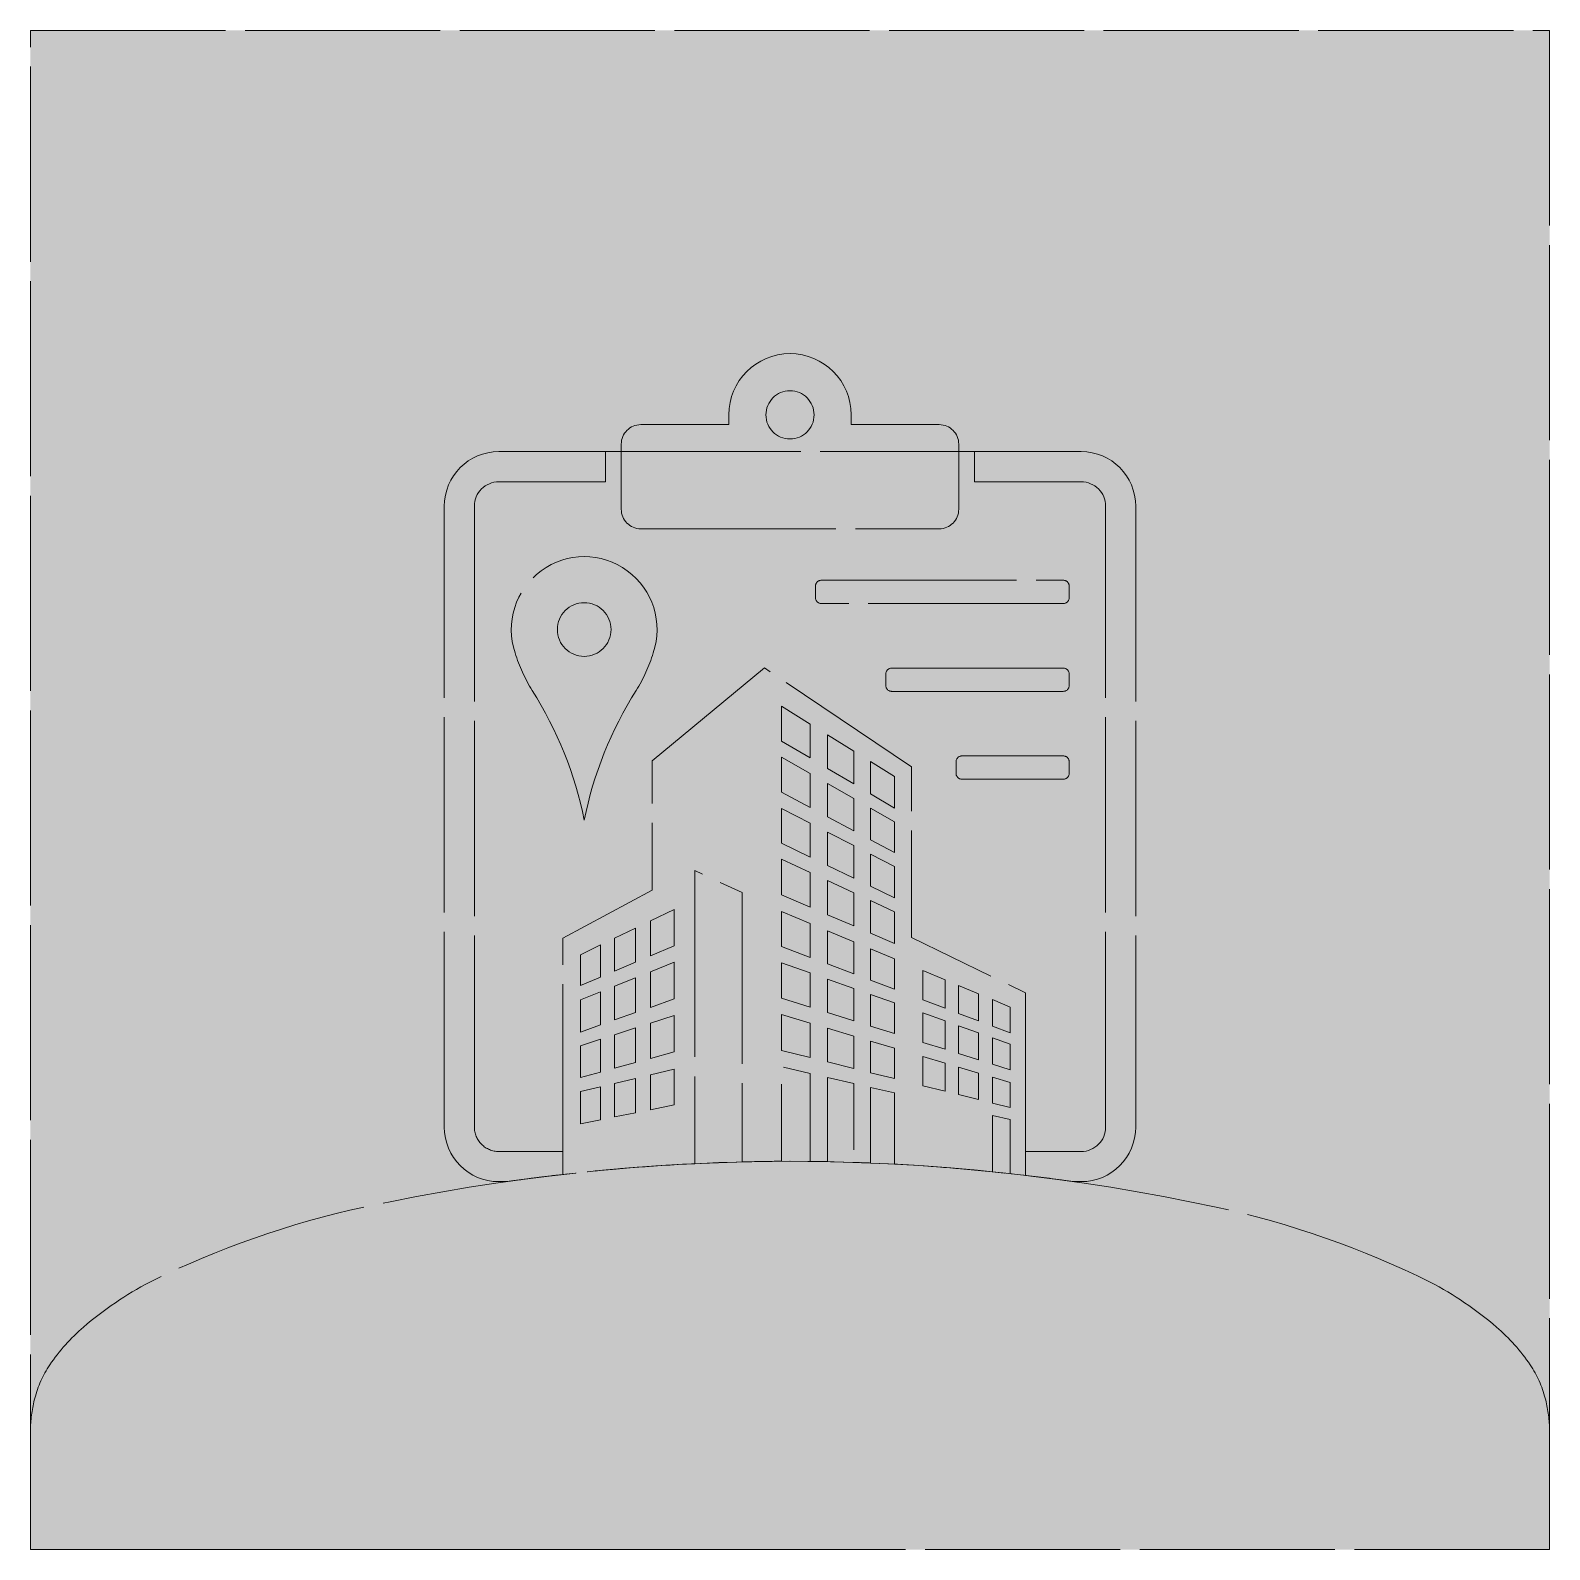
# Model space of a CAD drawing. Header units: metres. Extents: x 214.48 to 222.27, y 151.07 to 158.86.
import ezdxf

# ---------------------------------------------------------------- set-up
doc = ezdxf.new("R2010")
doc.units = ezdxf.units.M
doc.linetypes.add('AL_0_Ausgezogen', pattern=[1, 1, 0])
doc.layers.add('Ansichtsfenster', color=1, linetype='AL_0_Ausgezogen', lineweight=13, plot=False)

msp = doc.modelspace()

# ---------------------------------------------------------------- hatches: boundary and pattern name
at = {"layer": 'Ansichtsfenster', "true_color": 0xadddf7}
h = msp.add_hatch(color=141, dxfattribs=at)
h.dxf.hatch_style = 1
h.paths.add_polyline_path([(222.2659505252604, 151.0722158798199), (214.4807366450194, 151.0722158798199), (214.4807366450194, 158.8574297600608), (222.2659505252604, 158.8574297600608)])
at = {"layer": 'Ansichtsfenster'}
h = msp.add_hatch(color=4, dxfattribs=at)
h.dxf.hatch_style = 1
edge = h.paths.add_edge_path()
edge.add_line((216.9212882663015, 152.9578535596375), (216.88140194837, 152.9578535596375))
edge.add_arc((216.88140194837, 153.2378535596375), 0.2800000000000011, 180, 270.0000000000058, ccw=False)
edge.add_line((216.60140194837, 153.2378535596375), (216.60140194837, 156.4187993479706))
edge.add_arc((216.88140194837, 156.4187993479707), 0.2799999999999727, 89.9999999999942, 180.0000000000058, ccw=False)
edge.add_line((216.88140194837, 156.6987993479706), (217.4285560944118, 156.6987993479706))
edge.add_line((217.4285560944118, 156.6987993479706), (217.4285560944118, 156.5443749809638))
edge.add_line((217.4285560944118, 156.5443749809638), (216.88140194837, 156.5443749809638))
edge.add_arc((216.88140194837, 156.4187993479707), 0.1255756329931046, 90.00000000001296, 180.000000000013)
edge.add_line((216.7558263153769, 156.4187993479706), (216.7558263153769, 153.2378535596375))
edge.add_arc((216.88140194837, 153.2378535596375), 0.125575632993133, 180.000000000013, 270.000000000013)
edge.add_line((216.88140194837, 153.1122779266443), (217.2096879431047, 153.1122779266443))
edge.add_line((217.2096879431047, 153.1122779266443), (217.2096879431047, 152.9948694789179))
edge.add_arc((218.3976291643114, 142.5973392360173), 10.46517269313198, 96.51790908342909, 98.109872254066)
edge = h.paths.add_edge_path()
edge.add_line((218.0596142986221, 156.837095483439), (217.608642048575, 156.837095483439))
edge.add_arc((217.608642048575, 156.737095483439), 0.1000000000000227, 90.00000000001629, 179.9999999999837)
edge.add_line((217.508642048575, 156.737095483439), (217.508642048575, 156.403444274934))
edge.add_arc((217.608642048575, 156.403444274934), 0.1000000000000227, 180.0000000000163, 269.9999999999837)
edge.add_line((217.608642048575, 156.303444274934), (219.1380451215431, 156.303444274934))
edge.add_arc((219.1380451215431, 156.403444274934), 0.1000000000000227, 270.0000000000163, 359.9999999999837)
edge.add_line((219.2380451215431, 156.403444274934), (219.2380451215431, 156.737095483439))
edge.add_arc((219.1380451215431, 156.737095483439), 0.1000000000000227, 1.62844399690895e-11, 89.99999999998371)
edge.add_line((219.1380451215431, 156.837095483439), (218.687072871496, 156.837095483439))
edge.add_line((218.687072871496, 156.837095483439), (218.687072871496, 156.8872089935467))
edge.add_arc((218.373343585059, 156.8872089935467), 0.313729286436967, 0, 180)
edge.add_line((218.0596142986221, 156.8872089935467), (218.0596142986221, 156.837095483439))
edge = h.paths.add_edge_path()
edge.add_line((219.5794622967951, 152.98993009562), (219.5794622967951, 153.1122779266444))
edge.add_line((219.5794622967951, 153.1122779266444), (219.8652852212824, 153.1122779266444))
edge.add_arc((219.8652852212824, 153.2378535596375), 0.1255756329931046, 270, 360)
edge.add_line((219.9908608542755, 153.2378535596375), (219.9908608542755, 156.4187993479707))
edge.add_arc((219.8652852212824, 156.4187993479706), 0.1255756329931046, 1.296783426923867e-11, 90.00000000001296)
edge.add_line((219.8652852212824, 156.5443749809638), (219.3181310757063, 156.5443749809638))
edge.add_line((219.3181310757063, 156.5443749809638), (219.3181310757063, 156.6987993479706))
edge.add_line((219.3181310757063, 156.6987993479706), (219.8652852212824, 156.6987993479706))
edge.add_arc((219.8652852212824, 156.4187993479707), 0.2799999999999727, -5.7980287238024175e-12, 90.0000000000058, ccw=False)
edge.add_line((220.1452852212824, 156.4187993479706), (220.1452852212824, 153.2378535596375))
edge.add_arc((219.8652852212824, 153.2378535596375), 0.2799999999999727, -90.0000000000058, 0, ccw=False)
edge.add_line((219.8652852212824, 152.9578535596375), (219.8253989038166, 152.9578535596375))
edge.add_arc((218.7463250671734, 145.6432576562537), 7.393761801324606, 81.60806250946456, 83.5301074266196)
edge = h.paths.add_edge_path()
edge.add_line((218.5341601816192, 156.0395048146602), (219.7740319741704, 156.0395048146602))
edge.add_arc((219.7740319741704, 156.0095048146602), 0.02999999999997272, -5.4285465012071654e-11, 90.00000000005417, ccw=False)
edge.add_line((219.8040319741704, 156.0095048146602), (219.8040319741704, 155.9504016057774))
edge.add_arc((219.7740319741704, 155.9504016057774), 0.02999999999997272, -90.00000000005429, 5.4285465012071654e-11, ccw=False)
edge.add_line((219.7740319741704, 155.9204016057774), (218.5341601816192, 155.9204016057774))
edge.add_arc((218.5341601816192, 155.9504016057774), 0.02999999999997272, 179.9999999999457, 270.00000000005423, ccw=False)
edge.add_line((218.5041601816192, 155.9504016057774), (218.5041601816192, 156.0095048146602))
edge.add_arc((218.5341601816192, 156.0095048146602), 0.02999999999997272, 89.99999999994583, 180.0000000000543, ccw=False)
edge = h.paths.add_edge_path()
edge.add_line((218.8941601816192, 155.5895048146602), (219.7740319741704, 155.5895048146602))
edge.add_arc((219.7740319741704, 155.5595048146602), 0.02999999999997272, -5.4285465012071654e-11, 90.00000000005417, ccw=False)
edge.add_line((219.8040319741704, 155.5595048146602), (219.8040319741704, 155.5004016057775))
edge.add_arc((219.7740319741704, 155.5004016057774), 0.02999999999997272, -90.00000000005429, 5.4285465012071654e-11, ccw=False)
edge.add_line((219.7740319741704, 155.4704016057775), (218.8941601816192, 155.4704016057775))
edge.add_arc((218.8941601816192, 155.5004016057774), 0.02999999999997272, 179.9999999999457, 270.00000000005423, ccw=False)
edge.add_line((218.8641601816192, 155.5004016057775), (218.8641601816192, 155.5595048146602))
edge.add_arc((218.8941601816192, 155.5595048146602), 0.02999999999997272, 89.99999999994583, 180.0000000000543, ccw=False)
edge = h.paths.add_edge_path()
edge.add_line((219.2541601816193, 155.1395048146602), (219.7740319741704, 155.1395048146602))
edge.add_arc((219.7740319741704, 155.1095048146602), 0.02999999999997272, -5.4285465012071654e-11, 90.00000000005417, ccw=False)
edge.add_line((219.8040319741704, 155.1095048146602), (219.8040319741704, 155.0504016057775))
edge.add_arc((219.7740319741704, 155.0504016057774), 0.02999999999997272, -90.00000000005429, 5.4285465012071654e-11, ccw=False)
edge.add_line((219.7740319741704, 155.0204016057775), (219.2541601816193, 155.0204016057775))
edge.add_arc((219.2541601816192, 155.0504016057774), 0.02999999999997272, 179.9999999999457, 270.00000000005423, ccw=False)
edge.add_line((219.2241601816193, 155.0504016057775), (219.2241601816193, 155.1095048146602))
edge.add_arc((219.2541601816192, 155.1095048146602), 0.02999999999997272, 89.99999999994583, 180.0000000000543, ccw=False)
edge = h.paths.add_edge_path(flags=16)
edge.add_arc((218.373343585059, 156.8872089935467), 0.1235405001789331, 0, 360)
edge = h.paths.add_edge_path()
edge.add_arc((216.8657952255126, 155.9161040226772), 0.8442462137562902, 328.477227252921, 342.8315379781605)
edge.add_arc((217.3187330495566, 155.7870953110978), 0.3735556653700767, 341.2302065288536, 558.7697934711464)
edge.add_arc((217.7716708736006, 155.9161040226772), 0.8442462137563166, 197.1684620218389, 211.5227727470779)
edge.add_arc((215.4109347635592, 154.4304947806853), 1.94511878081191, 11.24178073210112, 32.46836887369608, ccw=False)
edge.add_arc((219.226531335554, 154.4304947806853), 1.945118780811906, 147.5316311263039, 168.7582192678989, ccw=False)
edge = h.paths.add_edge_path(flags=16)
edge.add_arc((217.3187330495566, 155.7870953110978), 0.1375613654963672, 0, 360)
at = {"layer": 'Ansichtsfenster', "true_color": 0xffffff}
h = msp.add_hatch(color=7, dxfattribs=at)
h.dxf.hatch_style = 1
edge = h.paths.add_edge_path()
edge.add_arc((218.3490576672412, 142.5973365981744), 10.46517535235684, 81.89012794820798, 89.86703693013642)
edge.add_arc((218.3976295028769, 142.5973365981744), 10.46517535235684, 90.13296306986328, 98.10987205179187)
edge.add_line((216.9212882663015, 152.9578535596375), (216.88140194837, 152.9578535596375))
edge.add_arc((216.88140194837, 153.2378535596375), 0.2800000000000011, 180, 270.0000000000058, ccw=False)
edge.add_line((216.60140194837, 153.2378535596375), (216.60140194837, 156.4187993479706))
edge.add_arc((216.88140194837, 156.4187993479707), 0.2799999999999727, 89.9999999999942, 180.0000000000058, ccw=False)
edge.add_line((216.88140194837, 156.6987993479706), (217.4285560944118, 156.6987993479706))
edge.add_line((217.4285560944118, 156.6987993479706), (219.3181310757063, 156.6987993479706))
edge.add_line((219.3181310757063, 156.6987993479706), (219.8652852212824, 156.6987993479706))
edge.add_arc((219.8652852212824, 156.4187993479707), 0.2799999999999727, -5.7980287238024175e-12, 90.0000000000058, ccw=False)
edge.add_line((220.1452852212824, 156.4187993479706), (220.1452852212824, 153.2378535596375))
edge.add_arc((219.8652852212824, 153.2378535596375), 0.2799999999999727, -90.0000000000058, 0, ccw=False)
edge.add_line((219.8652852212824, 152.9578535596375), (219.8253989038166, 152.9578535596375))
at = {"layer": 'Ansichtsfenster', "true_color": 0x636466}
h = msp.add_hatch(color=251, dxfattribs=at)
h.dxf.hatch_style = 1
edge = h.paths.add_edge_path()
edge.add_arc((218.3490576672401, 142.5973365981781), 10.46517535235316, 88.81043218663172, 89.30231606780688, ccw=False)
edge.add_line((218.5663187205791, 153.0602564960939), (218.5663187205791, 153.4919599820376))
edge.add_line((218.5663187205791, 153.4919599820376), (218.7004343918525, 153.4609292560703))
edge.add_line((218.7004343918525, 153.4609292560703), (218.7004343918525, 153.0566114082642))
edge.add_arc((218.3490576672417, 142.597336598178), 10.46517535235317, 87.60439352781549, 88.07588623775308, ccw=False)
edge.add_line((218.7864919435233, 153.0533657875708), (218.7864919435233, 153.4410178745146))
edge.add_line((218.7864919435233, 153.4410178745146), (218.9094313401729, 153.4125730351323))
edge.add_line((218.9094313401729, 153.4125730351323), (218.9094313401729, 153.0474981520578))
edge.add_arc((218.3490576672414, 142.5973365981781), 10.46517535235313, 84.17770547370338, 86.93054266153871, ccw=False)
edge.add_line((219.4106807457283, 153.008525367705), (219.4106807457283, 153.2965975283373))
edge.add_line((219.4106807457283, 153.2965975283373), (219.5017956197262, 153.2755160196684))
edge.add_line((219.5017956197262, 153.2755160196684), (219.5017956197262, 152.9988312200294))
edge.add_arc((218.3490576672407, 142.5973365981782), 10.46517535235314, 83.24804198786688, 83.6760436474143, ccw=False)
edge.add_line((219.5794622967951, 152.98993009562), (219.5794622967951, 153.9255311065353))
edge.add_line((219.5794622967951, 153.9255311065353), (218.9961393531412, 154.2090428827796))
edge.add_line((218.9961393531412, 154.2090428827796), (218.9961393531412, 155.0835688475054))
edge.add_line((218.9961393531412, 155.0835688475054), (218.2423688122071, 155.5903954855166))
edge.add_line((218.2423688122071, 155.5903954855166), (217.6674018758349, 155.1146384023596))
edge.add_line((217.6674018758349, 155.1146384023596), (217.6674018758349, 154.4518005806021))
edge.add_line((217.6674018758349, 154.4518005806021), (217.2096879431047, 154.2063453893643))
edge.add_line((217.2096879431047, 154.2063453893643), (217.2096879431047, 152.9948694789179))
edge.add_arc((218.397629502877, 142.5973365981745), 10.4651753523568, 92.80391814042491, 96.5179092857033, ccw=False)
edge.add_line((217.8856932963629, 153.0499829844269), (217.8856822401285, 154.5525514374021))
edge.add_line((217.8856822401285, 154.5525514374021), (218.1278672646731, 154.4389353881124))
edge.add_line((218.1278672646731, 154.4389353881124), (218.127870322034, 153.0590346027972))
edge.add_arc((218.3976295028771, 142.5973365981744), 10.46517535235682, 90.37170108258658, 91.47706790929021, ccw=False)
edge.add_line((218.3297381196797, 153.062291730217), (218.3297379310243, 153.546698355116))
edge.add_line((218.3297379310243, 153.546698355116), (218.4764877208509, 153.5127444370493))
edge.add_line((218.4764877208509, 153.5127444370493), (218.4764877208509, 153.0617128792445))
edge.add_line((218.4764877208509, 153.0617128792445), (218.4764877208509, 153.061736090597))
h.paths.add_polyline_path([(217.6581663624384, 154.294063126193), (217.6581663624384, 154.1150161849658), (217.7799161751755, 154.1668701251037), (217.7799161751755, 154.3528832513839)], flags=16)
h.paths.add_polyline_path([(217.5817121132277, 154.0824538838604), (217.5817121132277, 154.2571263259725), (217.4747787024826, 154.2054643441944), (217.4747787024826, 154.0369103338962)], flags=16)
h.paths.add_polyline_path([(217.6581663624384, 153.326431782722), (217.7799161751755, 153.3508265074342), (217.7799161751755, 153.5342547178734), (217.6581663624384, 153.5052448518506)], flags=16)
h.paths.add_polyline_path([(217.4747787024826, 153.4615482635278), (217.4747787024826, 153.289686826983), (217.5817121132277, 153.3111128239437), (217.5817121132277, 153.4870277599585)], flags=16)
h.paths.add_polyline_path([(217.4028478283435, 153.4444089762076), (217.2998039559461, 153.419856257271), (217.2998039559461, 153.254627546994), (217.4028478283435, 153.2752742062694)], flags=16)
h.paths.add_polyline_path([(217.2998039559461, 153.6544077475555), (217.2998039559461, 153.4907989883795), (217.4028478283435, 153.5190540965162), (217.4028478283435, 153.6877292908324)], flags=16)
h.paths.add_polyline_path([(217.4747787024826, 153.9593250978205), (217.5817121132277, 154.0023975712354), (217.5817121132277, 153.8240565731475), (217.4747787024826, 153.786223700748)], flags=16)
h.paths.add_polyline_path([(217.4747787024826, 153.710989749507), (217.5817121132277, 153.7455690620948), (217.5817121132277, 153.5680995137118), (217.4747787024826, 153.5387778761052)], flags=16)
h.paths.add_polyline_path([(217.2998039559461, 153.8888457680587), (217.2998039559461, 153.7243179108482), (217.4028478283435, 153.7607746707028), (217.4028478283435, 153.9303515465004)], flags=16)
h.paths.add_polyline_path([(217.4028478283435, 154.1707128901524), (217.2998039559461, 154.1209300335031), (217.2998039559461, 153.9623875906691), (217.4028478283435, 154.0062745640513)], flags=16)
h.paths.add_polyline_path([(217.6581663624384, 154.0331931251566), (217.6581663624384, 153.8511059661729), (217.7799161751755, 153.8941808582749), (217.7799161751755, 154.0822336031124)], flags=16)
h.paths.add_polyline_path([(217.6581663624384, 153.7702922553766), (217.6581663624384, 153.5890636237428), (217.7799161751755, 153.6224479875527), (217.7799161751755, 153.8096627832856)], flags=16)
h.paths.add_polyline_path([(218.5663187205791, 153.5711677601568), (218.5663187205791, 153.7435569208299), (218.7004343918524, 153.7038183629453), (218.7004343918524, 153.5377142203511)], flags=16)
h.paths.add_polyline_path([(218.5663187205791, 154.8273767222539), (218.7004343918524, 154.7557278967639), (218.7004343918524, 154.9209422482558), (218.5663187205791, 154.9979585473307)], flags=16)
h.paths.add_polyline_path([(218.5663187205791, 154.5776288487522), (218.7004343918524, 154.5129306137975), (218.7004343918525, 154.6796779851444), (218.5663187205791, 154.7485575620763)], flags=16)
h.paths.add_polyline_path([(218.5663187205791, 154.3258833842038), (218.7004343918524, 154.2683320388643), (218.7004343918525, 154.4380183093047), (218.5663187205791, 154.5006477158874)], flags=16)
h.paths.add_polyline_path([(218.5663187205791, 154.0732663565212), (218.7004343918524, 154.0227041232706), (218.7004343918525, 154.1875571742598), (218.5663187205791, 154.2436363115562)], flags=16)
h.paths.add_polyline_path([(218.5663187205791, 153.8240581166961), (218.7004343918524, 153.7821172136355), (218.7004343918524, 153.9477573773677), (218.5663187205791, 153.995519075912)], flags=16)
h.paths.add_polyline_path([(219.5017956197262, 153.6623740733334), (219.4106807457283, 153.6948221914651), (219.4106807457283, 153.560007648107), (219.5017956197262, 153.5315140346356)], flags=16)
h.paths.add_polyline_path([(219.1677136258222, 153.9921689987486), (219.1677136258222, 153.8465376738404), (219.0533582661301, 153.8896501775122), (219.0533582661301, 154.039985557812)], flags=16)
h.paths.add_polyline_path([(219.1677136258222, 153.7813484133968), (219.1677136258222, 153.635988779366), (219.0533582661301, 153.6717502009045), (219.0533582661301, 153.8220730070605)], flags=16)
h.paths.add_polyline_path([(219.0533582661301, 153.4496816081705), (219.0533582661301, 153.599246796672), (219.1677136258222, 153.5653632315569), (219.1677136258222, 153.4211570402275)], flags=16)
h.paths.add_polyline_path([(219.3393667237833, 153.9203939589153), (219.3393667237833, 153.7818236557476), (219.2372079696506, 153.820337982269), (219.2372079696506, 153.9631106283742)], flags=16)
h.paths.add_polyline_path([(219.3393667237833, 153.7202187673146), (219.3393667237833, 153.5823091021643), (219.2372079696506, 153.614256378446), (219.2372079696506, 153.7565998670938)], flags=16)
h.paths.add_polyline_path([(219.2372079696506, 153.4038225126852), (219.2372079696506, 153.5447720137025), (219.3393667237833, 153.5145023104979), (219.3393667237833, 153.3783402411845)], flags=16)
h.paths.add_polyline_path([(219.5017956197262, 153.7205872048144), (219.4106807457283, 153.7549379370438), (219.4106807457283, 153.8905747081906), (219.5017956197262, 153.8524759276368)], flags=16)
h.paths.add_polyline_path([(219.5017956197262, 153.4663745263077), (219.5017956197262, 153.3378243083003), (219.4106807457283, 153.3605518168401), (219.4106807457283, 153.4933719208712)], flags=16)
h.paths.add_polyline_path([(218.7864919435233, 153.5162481999892), (218.7864919435233, 153.6783194561731), (218.9094313401729, 153.6418924355), (218.9094313401729, 153.4855824473559)], flags=16)
h.paths.add_polyline_path([(218.9094313401729, 153.8733287207642), (218.9094313401729, 153.7167592978435), (218.7864919435233, 153.7552051354421), (218.7864919435233, 153.9171102889154)], flags=16)
h.paths.add_polyline_path([(218.9094313401729, 154.1001671739108), (218.9094313401729, 153.9439112995139), (218.7864919435233, 153.9902600251331), (218.7864919435233, 154.1515730628601)], flags=16)
h.paths.add_polyline_path([(218.9094313401729, 154.3404208046533), (218.9094313401729, 154.1786478473489), (218.7864919435233, 154.2314032606815), (218.7864919435233, 154.3978311086446)], flags=16)
h.paths.add_polyline_path([(218.9094313401729, 154.5723406304289), (218.9094313401729, 154.4121091845129), (218.7864919435233, 154.4714159149949), (218.7864919435233, 154.6354802586997)], flags=16)
h.paths.add_polyline_path([(218.9094313401729, 154.8009251665473), (218.9094313401729, 154.6440751291495), (218.7864919435233, 154.7097532359117), (218.7864919435233, 154.8715234586824)], flags=16)
h.paths.add_polyline_path([(218.7864919435233, 155.1105433432644), (218.9094313401729, 155.0342466991544), (218.9094313401729, 154.8724354980197), (218.7864919435233, 154.9452687597618)], flags=16)
h.paths.add_polyline_path([(218.5663187205791, 155.0757064747036), (218.5663187205791, 155.2471836594798), (218.7004343918525, 155.1639509780157), (218.7004343918525, 154.9962520275876)], flags=16)
h.paths.add_polyline_path([(218.4764877208509, 155.1289252548023), (218.3297379310243, 155.2158645610322), (218.3297379310243, 155.3940065721981), (218.4764877208509, 155.3029331100473)], flags=16)
h.paths.add_polyline_path([(218.4764877208509, 155.0495442499976), (218.4764877208509, 154.8753672781822), (218.3297379310243, 154.9537656486497), (218.3297379310243, 155.1338157269635)], flags=16)
h.paths.add_polyline_path([(218.4764877208509, 154.794693268649), (218.4764877208509, 154.6209638823948), (218.3297379310243, 154.6917568948116), (218.3297379310243, 154.8700615186241)], flags=16)
h.paths.add_polyline_path([(218.4764877208509, 154.5425970433024), (218.4764877208509, 154.3644314139641), (218.3297379310243, 154.4274042772591), (218.3297379310243, 154.6111263372001)], flags=16)
h.paths.add_polyline_path([(218.4764877208509, 154.2811982528223), (218.4764877208509, 154.1071330621663), (218.3297379310243, 154.1624584170055), (218.3297379310243, 154.3425602214407)], flags=16)
h.paths.add_polyline_path([(218.4764877208509, 154.0275099766637), (218.4764877208509, 153.8521502346095), (218.3297379310243, 153.8980421028069), (218.3297379310243, 154.0797709776085)], flags=16)
h.paths.add_polyline_path([(218.3297379310243, 153.6301799903124), (218.3297379310243, 153.8136559578094), (218.4764877208509, 153.7701739026385), (218.4764877208509, 153.5935750217145)], flags=16)
at = {"layer": 'Ansichtsfenster', "true_color": 0xc7c8ca}
h = msp.add_hatch(color=9, dxfattribs=at)
h.dxf.hatch_style = 1
edge = h.paths.add_edge_path()
edge.add_arc((218.3490576672412, 142.5973365981744), 10.46517535235684, 77.81693304649559, 89.86703693013658, ccw=False)
edge.add_arc((219.5609022551984, 148.2172717048469), 4.716068186742429, 63.64366086171202, 77.79923910430108, ccw=False)
edge.add_arc((220.7640775786296, 150.7648686906223), 1.899877189149795, 49.64929892755072, 62.047923342501406, ccw=False)
edge.add_arc((221.3043110111674, 151.4242810671984), 1.047670739055206, 34.567550450906026, 48.81600596067051, ccw=False)
edge.add_arc((221.6885616228261, 151.7015801246366), 0.5740162623791807, 14.7630823712596, 33.53650523239128, ccw=False)
edge.add_arc((221.5519462548366, 151.6692228275791), 0.7143757191224289, 1.8477470952659019, 14.480475058899572, ccw=False)
edge.add_line((222.2659505252604, 151.6922569303025), (222.2659505252604, 151.0722158798199))
edge.add_line((222.2659505252604, 151.0722158798199), (218.373343585059, 151.0722158798017))
edge.add_line((218.373343585059, 151.0722158798017), (214.4807366448577, 151.0722158798199))
edge.add_line((214.4807366448577, 151.0722158798199), (214.4807366448577, 151.6922569303025))
edge.add_arc((215.1947409152815, 151.6692228275791), 0.7143757191224336, 165.5195249411004, 178.1522529047341, ccw=False)
edge.add_arc((215.058125547292, 151.7015801246366), 0.5740162623791762, 146.4634947676087, 165.2369176287404, ccw=False)
edge.add_arc((215.4423761589507, 151.4242810671984), 1.04767073905521, 131.1839940393295, 145.4324495490941, ccw=False)
edge.add_arc((215.9826095914885, 150.7648686906223), 1.899877189149797, 117.9520766574986, 130.3507010724493, ccw=False)
edge.add_arc((217.1857849149197, 148.2172717048469), 4.716068186742426, 102.20076089569892, 116.356339138288, ccw=False)
edge.add_arc((218.3976295028769, 142.5973365981744), 10.46517535235684, 90.13296306986342, 102.18306695350441, ccw=False)

# ---------------------------------------------------------------- linework, layer by layer
at = {"layer": 'Ansichtsfenster'}
for points in [[(222.2659505252604, 151.0722158798199), (214.4807366450194, 151.0722158798199), (214.4807366450194, 158.8574297600608), (222.2659505252604, 158.8574297600608)], [(218.5663187205791, 154.8273767222539), (218.7004343918524, 154.7557278967639), (218.7004343918524, 154.9209422482558), (218.5663187205791, 154.9979585473307)], [(218.5663187205791, 154.5776288487522), (218.7004343918524, 154.5129306137975), (218.7004343918525, 154.6796779851444), (218.5663187205791, 154.7485575620763)], [(218.5663187205791, 154.3258833842038), (218.7004343918524, 154.2683320388643), (218.7004343918525, 154.4380183093047), (218.5663187205791, 154.5006477158874)], [(218.5663187205791, 154.0732663565212), (218.7004343918524, 154.0227041232706), (218.7004343918525, 154.1875571742598), (218.5663187205791, 154.2436363115562)], [(217.4747787024826, 153.9593250978205), (217.5817121132277, 154.0023975712354), (217.5817121132277, 153.8240565731475), (217.4747787024826, 153.786223700748)], [(219.1677136258222, 153.9921689987486), (219.1677136258222, 153.8465376738404), (219.0533582661301, 153.8896501775122), (219.0533582661301, 154.039985557812)], [(218.5663187205791, 153.8240581166961), (218.7004343918524, 153.7821172136355), (218.7004343918524, 153.9477573773677), (218.5663187205791, 153.995519075912)], [(219.3393667237833, 153.9203939589153), (219.3393667237833, 153.7818236557476), (219.2372079696506, 153.820337982269), (219.2372079696506, 153.9631106283742)], [(219.5017956197262, 153.7205872048144), (219.4106807457283, 153.7549379370438), (219.4106807457283, 153.8905747081906), (219.5017956197262, 153.8524759276368), (219.5017956197262, 153.7205872048144)], [(219.1677136258222, 153.7813484133968), (219.1677136258222, 153.635988779366), (219.0533582661301, 153.6717502009045), (219.0533582661301, 153.8220730070605)], [(217.4747787024826, 153.710989749507), (217.5817121132277, 153.7455690620948), (217.5817121132277, 153.5680995137118), (217.4747787024826, 153.5387778761052)], [(218.5663187205791, 153.5711677601568), (218.5663187205791, 153.7435569208299), (218.7004343918524, 153.7038183629453), (218.7004343918524, 153.5377142203511)], [(219.3393667237833, 153.7202187673146), (219.3393667237833, 153.5823091021643), (219.2372079696506, 153.614256378446), (219.2372079696506, 153.7565998670938)], [(219.5017956197262, 153.6623740733334), (219.4106807457283, 153.6948221914651), (219.4106807457283, 153.560007648107), (219.5017956197262, 153.5315140346356)], [(219.0533582661301, 153.4496816081705), (219.0533582661301, 153.599246796672), (219.1677136258222, 153.5653632315569), (219.1677136258222, 153.4211570402275)], [(219.2372079696506, 153.4038225126852), (219.2372079696506, 153.5447720137025), (219.3393667237833, 153.5145023104979), (219.3393667237833, 153.3783402411845)], [(219.5017956197262, 153.4663745263077), (219.5017956197262, 153.3378243083003), (219.4106807457283, 153.3605518168401), (219.4106807457283, 153.4933719208712), (219.5017956197262, 153.4663745263077)]]:
    msp.add_lwpolyline(points, close=True, dxfattribs=at)
for points in [[(218.0596142986221, 156.837095483439), (217.608642048575, 156.837095483439, 0.414213562373095), (217.508642048575, 156.737095483439), (217.508642048575, 156.403444274934, 0.414213562373095), (217.608642048575, 156.303444274934), (219.1380451215431, 156.303444274934, 0.414213562373095), (219.2380451215431, 156.403444274934), (219.2380451215431, 156.737095483439, 0.414213562373095), (219.1380451215431, 156.837095483439), (218.687072871496, 156.837095483439), (218.687072871496, 156.8872089935467, 0.9999999999999999), (218.0596142986221, 156.8872089935467)], [(216.9212882663015, 152.9578535596375), (216.88140194837, 152.9578535596375, -0.414213562373095), (216.60140194837, 153.2378535596375), (216.60140194837, 156.4187993479706, -0.414213562373095), (216.88140194837, 156.6987993479706), (217.4285560944118, 156.6987993479706), (217.4285560944118, 156.5443749809638), (216.88140194837, 156.5443749809638, 0.414213562373095), (216.7558263153769, 156.4187993479706), (216.7558263153769, 153.2378535596375, 0.4142135623730951), (216.88140194837, 153.1122779266443), (217.2096879431047, 153.1122779266443), (217.2096879431047, 152.9948694789179, 0.006946361446423599)], [(219.8253989038166, 152.9578535596375, 0.03481989340811476), (218.373343585059, 153.0624837710417, 0.03481989340811546), (216.9212882663015, 152.9578535596375), (216.88140194837, 152.9578535596375, -0.414213562373095), (216.60140194837, 153.2378535596375), (216.60140194837, 156.4187993479706, -0.414213562373095), (216.88140194837, 156.6987993479706), (217.4285560944118, 156.6987993479706), (219.3181310757063, 156.6987993479706), (219.8652852212824, 156.6987993479706, -0.414213562373095), (220.1452852212824, 156.4187993479706), (220.1452852212824, 153.2378535596375, -0.414213562373095), (219.8652852212824, 152.9578535596375)], [(219.5794622967951, 152.98993009562), (219.5794622967951, 153.1122779266444), (219.8652852212824, 153.1122779266444, 0.414213562373095), (219.9908608542755, 153.2378535596375), (219.9908608542755, 156.4187993479707, 0.414213562373095), (219.8652852212824, 156.5443749809638), (219.3181310757063, 156.5443749809638), (219.3181310757063, 156.6987993479706), (219.8652852212824, 156.6987993479706, -0.414213562373095), (220.1452852212824, 156.4187993479706), (220.1452852212824, 153.2378535596375, -0.414213562373095), (219.8652852212824, 152.9578535596375), (219.8253989038166, 152.9578535596375, 0.008386699666610091)], [(217.5854580728337, 155.4747005160898, 0.06271452358575659), (217.6724226615893, 155.6668975845377, 1.396007615526223), (216.9650434375239, 155.6668975845377, 0.06271452358575291), (217.0520080262795, 155.4747005160898, -0.09288420749384815), (217.3187330495566, 154.8096949539613, -0.09288420749384933)], [(218.5341601816192, 156.0395048146602), (219.7740319741704, 156.0395048146602, -0.414213562373095), (219.8040319741704, 156.0095048146602), (219.8040319741704, 155.9504016057774, -0.414213562373095), (219.7740319741704, 155.9204016057774), (218.5341601816192, 155.9204016057774, -0.414213562373095), (218.5041601816192, 155.9504016057774), (218.5041601816192, 156.0095048146602, -0.414213562373095)], [(218.8941601816192, 155.5895048146602), (219.7740319741704, 155.5895048146602, -0.414213562373095), (219.8040319741704, 155.5595048146602), (219.8040319741704, 155.5004016057775, -0.414213562373095), (219.7740319741704, 155.4704016057775), (218.8941601816192, 155.4704016057775, -0.414213562373095), (218.8641601816192, 155.5004016057775), (218.8641601816192, 155.5595048146602, -0.414213562373095)], [(219.2541601816193, 155.1395048146602), (219.7740319741704, 155.1395048146602, -0.414213562373095), (219.8040319741704, 155.1095048146602), (219.8040319741704, 155.0504016057775, -0.414213562373095), (219.7740319741704, 155.0204016057775), (219.2541601816193, 155.0204016057775, -0.414213562373095), (219.2241601816193, 155.0504016057775), (219.2241601816193, 155.1095048146602, -0.414213562373095)], [(218.373343585059, 153.0624837710417, -0.05262700168738138), (220.5575856203237, 152.8268184734225, -0.06184402613381786), (221.654612491841, 152.4431061297838, -0.05415204436212311), (221.9941804455617, 152.2127569012992, -0.06225083984648781), (222.1670236904197, 152.018705840008, -0.08209821838555668), (222.2436283342564, 151.8478525257852, -0.05517656622010982), (222.2659505252604, 151.6922569303025), (222.2659505252604, 151.0722158798199), (218.373343585059, 151.0722158798017), (214.4807366448577, 151.0722158798199), (214.4807366448577, 151.6922569303025, -0.05517656622010982), (214.5030588358617, 151.8478525257852, -0.08209821838555668), (214.5796634796984, 152.018705840008, -0.06225083984648781), (214.7525067245564, 152.2127569012992, -0.05415204436212311), (215.0920746782771, 152.4431061297838, -0.06184402613381786), (216.1891015497944, 152.8268184734225, -0.05262700168738137), (218.373343585059, 153.0624837710417)]]:
    msp.add_lwpolyline(points, format="xyb", close=True, dxfattribs=at)
at = {"layer": 'Ansichtsfenster', "flags": 128}
msp.add_lwpolyline([(218.4764877208509, 153.061736090597, -0.002146251611485047), (218.5663187205791, 153.0602564960939), (218.5663187205791, 153.4919599820376), (218.7004343918525, 153.4609292560703), (218.7004343918525, 153.0566114082642, -0.002057277949285895), (218.7864919435233, 153.0533657875708), (218.7864919435233, 153.4410178745146), (218.9094313401729, 153.4125730351323), (218.9094313401729, 153.0474981520578, -0.01201209586831589), (219.4106807457283, 153.008525367705), (219.4106807457283, 153.2965975283373), (219.5017956197262, 153.2755160196684), (219.5017956197262, 152.9988312200294, -0.001867511711815736), (219.5794622967951, 152.98993009562), (219.5794622967951, 153.9255311065353), (218.9961393531412, 154.2090428827796), (218.9961393531412, 155.0835688475054), (218.2423688122071, 155.5903954855166), (217.6674018758349, 155.1146384023596), (217.6674018758349, 154.4518005806021), (217.2096879431047, 154.2063453893643), (217.2096879431047, 152.9948694789179, -0.01620676219658896), (217.8856932963629, 153.0499829844269), (217.8856822401285, 154.5525514374021), (218.1278672646731, 154.4389353881124), (218.127870322034, 153.0590346027972, -0.004823110040575623), (218.3297381196797, 153.062291730217), (218.3297379310243, 153.546698355116), (218.4764877208509, 153.5127444370493), (218.4764877208509, 153.0617128792445)], format="xyb", close=True, dxfattribs=at)
for points in [[(218.4764877208509, 155.1289252548023), (218.3297379310243, 155.2158645610322), (218.3297379310243, 155.3940065721981), (218.4764877208509, 155.3029331100473)], [(218.5663187205791, 155.0757064747036), (218.5663187205791, 155.2471836594798), (218.7004343918525, 155.1639509780157), (218.7004343918525, 154.9962520275876)], [(218.4764877208509, 155.0495442499976), (218.4764877208509, 154.8753672781822), (218.3297379310243, 154.9537656486497), (218.3297379310243, 155.1338157269635)], [(218.7864919435233, 155.1105433432644), (218.9094313401729, 155.0342466991544), (218.9094313401729, 154.8724354980197), (218.7864919435233, 154.9452687597618)], [(218.4764877208509, 154.794693268649), (218.4764877208509, 154.6209638823948), (218.3297379310243, 154.6917568948116), (218.3297379310243, 154.8700615186241)], [(218.9094313401729, 154.8009251665473), (218.9094313401729, 154.6440751291495), (218.7864919435233, 154.7097532359117), (218.7864919435233, 154.8715234586824)], [(218.9094313401729, 154.5723406304289), (218.9094313401729, 154.4121091845129), (218.7864919435233, 154.4714159149949), (218.7864919435233, 154.6354802586997)], [(218.4764877208509, 154.5425970433024), (218.4764877208509, 154.3644314139641), (218.3297379310243, 154.4274042772591), (218.3297379310243, 154.6111263372001)], [(218.9094313401729, 154.3404208046533), (218.9094313401729, 154.1786478473489), (218.7864919435233, 154.2314032606815), (218.7864919435233, 154.3978311086446)], [(217.6581663624384, 154.294063126193), (217.6581663624384, 154.1150161849658), (217.7799161751755, 154.1668701251037), (217.7799161751755, 154.3528832513839)], [(218.4764877208509, 154.2811982528223), (218.4764877208509, 154.1071330621663), (218.3297379310243, 154.1624584170055), (218.3297379310243, 154.3425602214407)], [(217.5817121132277, 154.0824538838604), (217.5817121132277, 154.2571263259725), (217.4747787024826, 154.2054643441944), (217.4747787024826, 154.0369103338962)], [(217.4028478283435, 154.1707128901524), (217.2998039559461, 154.1209300335031), (217.2998039559461, 153.9623875906691), (217.4028478283435, 154.0062745640513)], [(217.6581663624384, 154.0331931251566), (217.6581663624384, 153.8511059661729), (217.7799161751755, 153.8941808582749), (217.7799161751755, 154.0822336031124)], [(218.4764877208509, 154.0275099766637), (218.4764877208509, 153.8521502346095), (218.3297379310243, 153.8980421028069), (218.3297379310243, 154.0797709776085)], [(218.9094313401729, 154.1001671739108), (218.9094313401729, 153.9439112995139), (218.7864919435233, 153.9902600251331), (218.7864919435233, 154.1515730628601)], [(217.2998039559461, 153.8888457680587), (217.2998039559461, 153.7243179108482), (217.4028478283435, 153.7607746707028), (217.4028478283435, 153.9303515465004)], [(218.9094313401729, 153.8733287207642), (218.9094313401729, 153.7167592978435), (218.7864919435233, 153.7552051354421), (218.7864919435233, 153.9171102889154)], [(217.6581663624384, 153.7702922553766), (217.6581663624384, 153.5890636237428), (217.7799161751755, 153.6224479875527), (217.7799161751755, 153.8096627832856)], [(218.3297379310243, 153.6301799903124), (218.3297379310243, 153.8136559578094), (218.4764877208509, 153.7701739026385), (218.4764877208509, 153.5935750217145)], [(217.2998039559461, 153.6544077475555), (217.2998039559461, 153.4907989883795), (217.4028478283435, 153.5190540965162), (217.4028478283435, 153.6877292908324)], [(218.7864919435233, 153.5162481999892), (218.7864919435233, 153.6783194561731), (218.9094313401729, 153.6418924355), (218.9094313401729, 153.4855824473559)], [(217.6581663624384, 153.326431782722), (217.7799161751755, 153.3508265074342), (217.7799161751755, 153.5342547178734), (217.6581663624384, 153.5052448518506)], [(217.4747787024826, 153.4615482635278), (217.4747787024826, 153.289686826983), (217.5817121132277, 153.3111128239437), (217.5817121132277, 153.4870277599585)], [(217.4028478283435, 153.4444089762076), (217.2998039559461, 153.419856257271), (217.2998039559461, 153.254627546994), (217.4028478283435, 153.2752742062694)]]:
    msp.add_lwpolyline(points, close=True, dxfattribs=at)
at = {"layer": 'Ansichtsfenster'}
for centre, radius in [((218.373343585059, 156.8872089935467), 0.1235405001789331), ((217.3187330495566, 155.7870953110978), 0.1375613654963672)]:
    msp.add_circle(centre, radius, dxfattribs=at)

doc.saveas('drawing.dxf')
